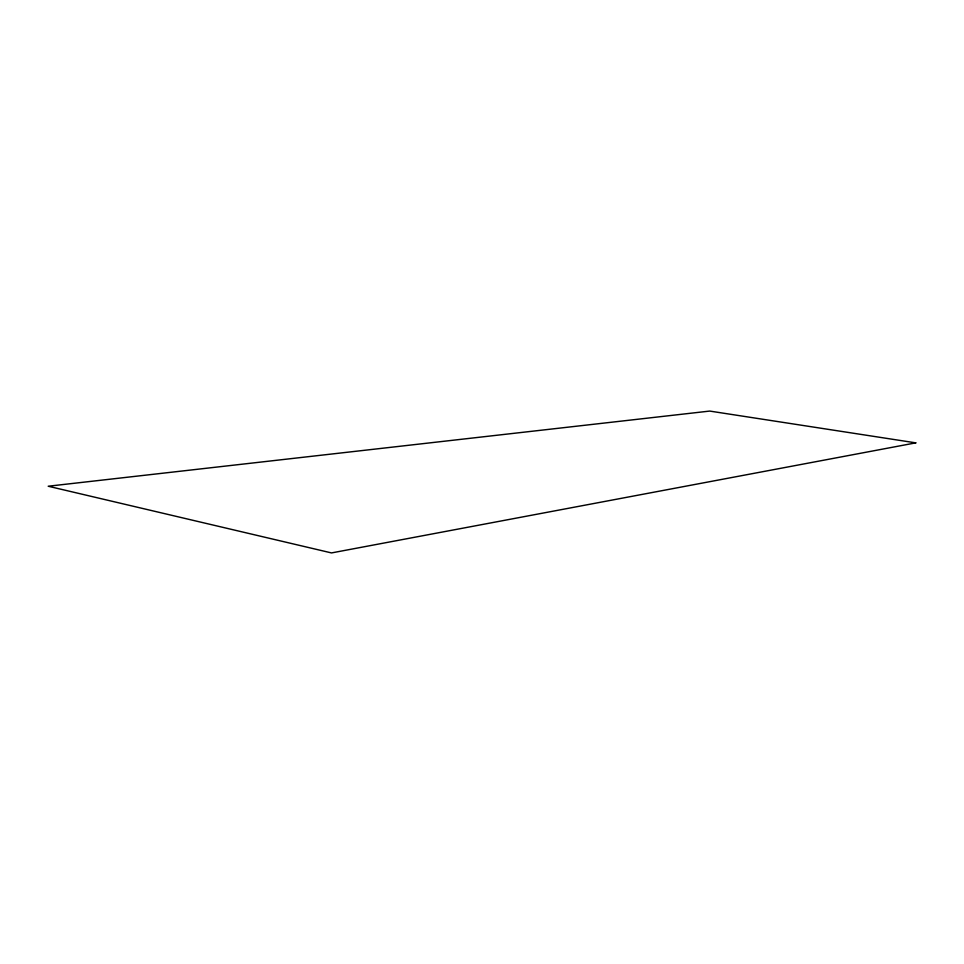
<?xml version="1.0" encoding="UTF-8"?>
<svg xmlns="http://www.w3.org/2000/svg" width="964" height="964" viewBox="0 0 964 964"><rect width="100%" height="100%" fill="white"/><g stroke="black" fill="none" stroke-linecap="round" stroke-linejoin="round"><path stroke-width="1.45" d="M915.8 442.862L331.508 552.926L48.2 486.23L709.733 411.074L915.8 442.862"/></g></svg>
